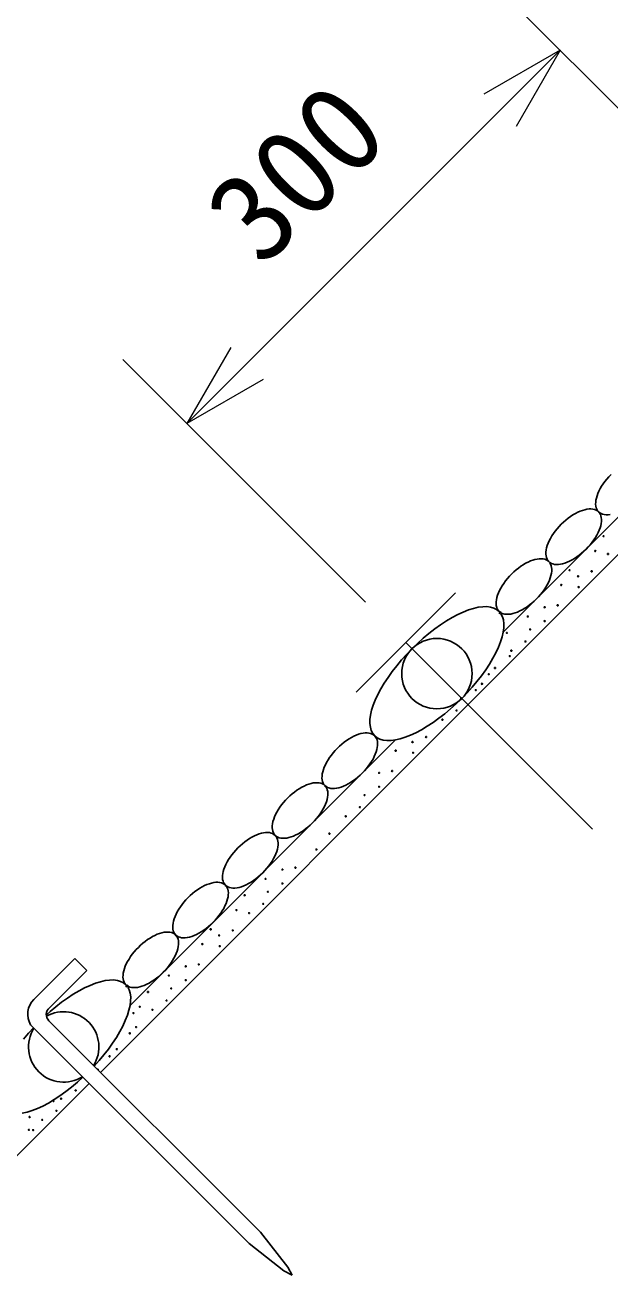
# Model space of a CAD drawing. Units: millimetres, scale not verified. Extents: x 200 to 8204, y 200 to 5825.
# Drawn here: x 2456 to 2788, y 3103 to 3815 of the extents above; entities that cross this region are included whole.
import ezdxf
from ezdxf.enums import TextEntityAlignment as Align

# ---------------------------------------------------------------- set-up
doc = ezdxf.new("R2010")
doc.units = ezdxf.units.MM
doc.header["$LTSCALE"] = 20
doc.layers.add('C-STR', color=7, linetype='Continuous', lineweight=25)
doc.layers.add('C-STR-DIM', color=1, linetype='Continuous', lineweight=13)
doc.styles.add('ＭＳ ゴシック', font='')
doc.styles.get('ＭＳ ゴシック').set_extended_font_data('MS Gothic')

msp = doc.modelspace()

# ---------------------------------------------------------------- linework, layer by layer
at = {"layer": 'C-STR'}
for p, q in [((2727.75, 3469.85), (2873.91, 3616.01)), ((2707.74, 3428.63), (2884.51, 3605.4)), ((2700.66, 3492.27), (2644.1, 3435.7)), ((2726.51, 3481.66), (2725.41, 3480.29)), ((2778.45, 3357.92), (2672.38, 3463.98)), ((2498.83, 3219.72), (2736.33, 3457.22)), ((2515.62, 3257.72), (2666.51, 3408.61)), ((2655.26, 3410.95), (2654.7, 3410.28)), ((2626.98, 3382.67), (2626.42, 3381.99)), ((2598.7, 3354.38), (2598.13, 3353.71)), ((2570.41, 3326.1), (2569.85, 3325.43)), ((2542.13, 3297.81), (2541.56, 3297.14)), ((2460.92, 3261.17), (2484.21, 3284.47)), ((2491.01, 3277.68), (2484.21, 3284.47)), ((2491.01, 3277.68), (2469.76, 3256.41)), ((2514.38, 3269.53), (2513.28, 3268.16)), ((2459.06, 3246.74), (2583.34, 3122.53)), ((2469.46, 3249.07), (2589.71, 3128.89)), ((2498.83, 3219.72), (2526.22, 3247.11)), ((2460.25, 3181.14), (2492.46, 3213.36)), ((2035.98, 2756.88), (2460.25, 3181.14)), ((2605.27, 3109.1), (2589.71, 3128.89)), ((2603.15, 3106.98), (2583.34, 3122.53)), ((2607.75, 3104.5), (2605.27, 3109.1)), ((2603.15, 3106.98), (2607.75, 3104.5))]:
    msp.add_line(p, q, dxfattribs=at)
for points in [[(2789.05, 3559.44), (2787.85, 3558.18), (2786.7, 3556.88), (2785.63, 3555.54), (2784.64, 3554.18), (2783.74, 3552.8), (2782.93, 3551.42), (2782.22, 3550.05), (2781.62, 3548.7), (2781.12, 3547.37), (2780.74, 3546.08), (2780.48, 3544.84), (2780.34, 3543.66), (2780.32, 3542.54), (2780.42, 3541.5), (2780.63, 3540.54), (2780.97, 3539.67), (2781.42, 3538.9), (2781.98, 3538.23), (2782.65, 3537.67), (2783.42, 3537.22), (2784.29, 3536.88), (2785.25, 3536.66), (2786.29, 3536.57), (2787.41, 3536.59), (2788.59, 3536.73)], [(2781.98, 3538.23), (2781.31, 3538.79), (2780.54, 3539.24), (2779.67, 3539.58), (2778.71, 3539.79), (2777.67, 3539.89), (2776.55, 3539.87), (2775.37, 3539.73), (2774.13, 3539.47), (2772.84, 3539.09), (2771.51, 3538.59), (2770.16, 3537.99), (2768.79, 3537.28), (2767.41, 3536.47), (2766.03, 3535.57), (2764.67, 3534.58), (2763.33, 3533.51), (2762.03, 3532.36), (2760.77, 3531.16), (2759.56, 3529.9), (2758.42, 3528.59), (2757.35, 3527.26), (2756.36, 3525.89), (2755.45, 3524.52), (2754.64, 3523.14), (2753.94, 3521.77), (2753.33, 3520.41), (2752.84, 3519.09), (2752.46, 3517.8), (2752.2, 3516.56), (2752.06, 3515.37), (2752.03, 3514.26), (2752.13, 3513.22), (2752.35, 3512.26), (2752.68, 3511.39), (2753.13, 3510.61), (2753.7, 3509.94), (2754.37, 3509.38), (2755.14, 3508.93), (2756.01, 3508.6), (2756.97, 3508.38), (2758.01, 3508.28), (2759.13, 3508.3), (2760.31, 3508.45), (2761.55, 3508.71), (2762.84, 3509.09), (2764.17, 3509.58), (2765.52, 3510.18), (2766.89, 3510.89), (2768.27, 3511.7), (2769.65, 3512.6), (2771.01, 3513.6), (2772.35, 3514.67), (2773.65, 3515.81), (2774.91, 3517.02), (2776.12, 3518.27), (2777.26, 3519.58), (2778.33, 3520.92), (2779.32, 3522.28), (2780.22, 3523.65), (2781.03, 3525.03), (2781.74, 3526.41), (2782.35, 3527.76), (2782.84, 3529.09), (2783.22, 3530.37), (2783.48, 3531.62), (2783.62, 3532.8), (2783.64, 3533.92), (2783.55, 3534.96), (2783.33, 3535.92), (2782.99, 3536.79), (2782.54, 3537.56)], [(2753.7, 3509.94), (2753.03, 3510.51), (2752.25, 3510.96), (2751.39, 3511.29), (2750.43, 3511.51), (2749.38, 3511.61), (2748.27, 3511.59), (2747.08, 3511.44), (2745.84, 3511.18), (2744.55, 3510.8), (2743.23, 3510.31), (2741.87, 3509.71), (2740.5, 3509), (2739.12, 3508.19), (2737.75, 3507.28), (2736.39, 3506.29), (2735.05, 3505.22), (2733.74, 3504.08), (2732.48, 3502.87), (2731.28, 3501.61), (2730.14, 3500.31), (2729.06, 3498.97), (2728.07, 3497.61), (2727.17, 3496.23), (2726.36, 3494.85), (2725.65, 3493.48), (2725.05, 3492.13), (2724.55, 3490.8), (2724.18, 3489.51), (2723.91, 3488.27), (2723.77, 3487.09), (2723.75, 3485.97), (2723.85, 3484.93), (2724.06, 3483.97), (2724.4, 3483.1), (2724.85, 3482.33), (2725.41, 3481.66), (2726.08, 3481.1), (2726.86, 3480.65), (2727.72, 3480.31), (2728.68, 3480.09), (2729.73, 3480), (2730.84, 3480.02), (2732.03, 3480.16), (2733.27, 3480.42), (2734.55, 3480.8), (2735.88, 3481.3), (2737.24, 3481.9), (2738.61, 3482.61), (2739.99, 3483.42), (2741.36, 3484.32), (2742.72, 3485.31), (2744.06, 3486.38), (2745.37, 3487.53), (2746.63, 3488.73), (2747.83, 3489.99), (2748.97, 3491.29), (2750.05, 3492.63), (2751.04, 3493.99), (2751.94, 3495.37), (2752.75, 3496.75), (2753.46, 3498.12), (2754.06, 3499.48), (2754.55, 3500.8), (2754.93, 3502.09), (2755.2, 3503.33), (2755.34, 3504.51), (2755.36, 3505.63), (2755.26, 3506.67), (2755.05, 3507.63), (2754.71, 3508.5), (2754.26, 3509.27)], [(2725.41, 3481.66), (2724.05, 3482.76), (2722.42, 3483.58), (2720.55, 3484.12), (2718.44, 3484.36), (2716.12, 3484.32), (2713.6, 3483.99), (2710.91, 3483.38), (2708.05, 3482.48), (2705.06, 3481.3), (2701.95, 3479.86), (2698.75, 3478.17), (2695.49, 3476.23), (2692.18, 3474.06), (2688.86, 3471.69), (2685.55, 3469.12), (2682.27, 3466.37), (2679.05, 3463.47), (2675.92, 3460.45), (2672.89, 3457.31), (2669.99, 3454.09), (2667.25, 3450.81), (2664.68, 3447.5), (2662.3, 3444.18), (2660.13, 3440.87), (2658.19, 3437.61), (2656.5, 3434.41), (2655.06, 3431.3), (2653.88, 3428.31), (2652.98, 3425.45), (2652.37, 3422.76), (2652.04, 3420.24), (2652, 3417.92), (2652.25, 3415.81), (2652.78, 3413.94), (2653.6, 3412.32), (2654.7, 3410.95), (2656.07, 3409.85), (2657.69, 3409.03), (2659.57, 3408.49), (2661.67, 3408.24), (2663.99, 3408.29), (2666.51, 3408.61), (2669.21, 3409.23), (2672.06, 3410.13), (2675.06, 3411.3), (2678.16, 3412.75), (2681.36, 3414.44), (2684.63, 3416.38), (2687.93, 3418.55), (2691.25, 3420.92), (2694.57, 3423.49), (2697.85, 3426.24), (2701.06, 3429.13), (2704.2, 3432.16), (2707.23, 3435.3), (2710.12, 3438.52), (2712.87, 3441.8), (2715.44, 3445.11), (2717.82, 3448.43), (2719.98, 3451.73), (2721.92, 3455), (2723.62, 3458.2), (2725.06, 3461.3), (2726.23, 3464.3), (2727.13, 3467.15), (2727.75, 3469.85), (2728.08, 3472.37), (2728.12, 3474.69), (2727.87, 3476.8), (2727.33, 3478.67), (2726.51, 3480.29)], [(2654.7, 3410.95), (2654.03, 3411.51), (2653.26, 3411.96), (2652.39, 3412.3), (2651.43, 3412.51), (2650.39, 3412.61), (2649.27, 3412.59), (2648.09, 3412.45), (2646.85, 3412.19), (2645.56, 3411.81), (2644.23, 3411.31), (2642.88, 3410.71), (2641.51, 3410), (2640.13, 3409.19), (2638.75, 3408.29), (2637.39, 3407.3), (2636.05, 3406.23), (2634.75, 3405.08), (2633.49, 3403.88), (2632.28, 3402.62), (2631.14, 3401.32), (2630.07, 3399.98), (2629.08, 3398.61), (2628.17, 3397.24), (2627.37, 3395.86), (2626.66, 3394.49), (2626.05, 3393.13), (2625.56, 3391.81), (2625.18, 3390.52), (2624.92, 3389.28), (2624.78, 3388.1), (2624.75, 3386.98), (2624.85, 3385.94), (2625.07, 3384.98), (2625.4, 3384.11), (2625.86, 3383.34), (2626.42, 3382.67), (2627.09, 3382.1), (2627.86, 3381.65), (2628.73, 3381.32), (2629.69, 3381.1), (2630.73, 3381), (2631.85, 3381.02), (2633.03, 3381.17), (2634.27, 3381.43), (2635.56, 3381.81), (2636.89, 3382.3), (2638.24, 3382.9), (2639.61, 3383.61), (2640.99, 3384.42), (2642.37, 3385.33), (2643.73, 3386.32), (2645.07, 3387.39), (2646.37, 3388.53), (2647.63, 3389.74), (2648.84, 3391), (2649.98, 3392.3), (2651.05, 3393.64), (2652.04, 3395), (2652.95, 3396.38), (2653.75, 3397.75), (2654.46, 3399.13), (2655.07, 3400.48), (2655.56, 3401.81), (2655.94, 3403.1), (2656.2, 3404.34), (2656.34, 3405.52), (2656.37, 3406.64), (2656.27, 3407.68), (2656.05, 3408.64), (2655.72, 3409.51), (2655.26, 3410.28)], [(2626.42, 3382.67), (2625.75, 3383.23), (2624.98, 3383.68), (2624.11, 3384.01), (2623.15, 3384.23), (2622.1, 3384.33), (2620.99, 3384.31), (2619.8, 3384.16), (2618.56, 3383.9), (2617.28, 3383.52), (2615.95, 3383.03), (2614.59, 3382.43), (2613.22, 3381.72), (2611.84, 3380.91), (2610.47, 3380), (2609.11, 3379.01), (2607.77, 3377.94), (2606.46, 3376.8), (2605.2, 3375.59), (2604, 3374.33), (2602.86, 3373.03), (2601.79, 3371.69), (2600.79, 3370.33), (2599.89, 3368.95), (2599.08, 3367.58), (2598.37, 3366.2), (2597.77, 3364.85), (2597.28, 3363.52), (2596.9, 3362.23), (2596.64, 3360.99), (2596.49, 3359.81), (2596.47, 3358.69), (2596.57, 3357.65), (2596.79, 3356.69), (2597.12, 3355.82), (2597.57, 3355.05), (2598.13, 3354.38), (2598.8, 3353.82), (2599.58, 3353.37), (2600.45, 3353.03), (2601.4, 3352.82), (2602.45, 3352.72), (2603.56, 3352.74), (2604.75, 3352.88), (2605.99, 3353.14), (2607.28, 3353.52), (2608.6, 3354.02), (2609.96, 3354.62), (2611.33, 3355.33), (2612.71, 3356.14), (2614.08, 3357.04), (2615.45, 3358.03), (2616.78, 3359.1), (2618.09, 3360.25), (2619.35, 3361.45), (2620.55, 3362.71), (2621.7, 3364.02), (2622.77, 3365.35), (2623.76, 3366.72), (2624.66, 3368.09), (2625.47, 3369.47), (2626.18, 3370.84), (2626.78, 3372.2), (2627.28, 3373.52), (2627.65, 3374.81), (2627.92, 3376.05), (2628.06, 3377.23), (2628.08, 3378.35), (2627.98, 3379.39), (2627.77, 3380.35), (2627.43, 3381.22), (2626.98, 3381.99)], [(2598.13, 3354.38), (2597.46, 3354.94), (2596.69, 3355.39), (2595.82, 3355.73), (2594.86, 3355.95), (2593.82, 3356.04), (2592.7, 3356.02), (2591.52, 3355.88), (2590.28, 3355.62), (2588.99, 3355.24), (2587.67, 3354.75), (2586.31, 3354.14), (2584.94, 3353.43), (2583.56, 3352.62), (2582.18, 3351.72), (2580.82, 3350.73), (2579.48, 3349.66), (2578.18, 3348.52), (2576.92, 3347.31), (2575.71, 3346.05), (2574.57, 3344.75), (2573.5, 3343.41), (2572.51, 3342.05), (2571.61, 3340.67), (2570.8, 3339.29), (2570.09, 3337.92), (2569.48, 3336.57), (2568.99, 3335.24), (2568.61, 3333.95), (2568.35, 3332.71), (2568.21, 3331.53), (2568.19, 3330.41), (2568.28, 3329.37), (2568.5, 3328.41), (2568.84, 3327.54), (2569.29, 3326.77), (2569.85, 3326.1), (2570.52, 3325.53), (2571.29, 3325.08), (2572.16, 3324.75), (2573.12, 3324.53), (2574.16, 3324.43), (2575.28, 3324.46), (2576.46, 3324.6), (2577.7, 3324.86), (2578.99, 3325.24), (2580.32, 3325.73), (2581.67, 3326.33), (2583.04, 3327.04), (2584.42, 3327.85), (2585.8, 3328.76), (2587.16, 3329.75), (2588.5, 3330.82), (2589.8, 3331.96), (2591.06, 3333.17), (2592.27, 3334.43), (2593.41, 3335.73), (2594.48, 3337.07), (2595.47, 3338.43), (2596.38, 3339.81), (2597.19, 3341.19), (2597.9, 3342.56), (2598.5, 3343.91), (2598.99, 3345.24), (2599.37, 3346.53), (2599.63, 3347.77), (2599.77, 3348.95), (2599.8, 3350.07), (2599.7, 3351.11), (2599.48, 3352.07), (2599.15, 3352.94), (2598.7, 3353.71)], [(2569.85, 3326.1), (2569.18, 3326.66), (2568.41, 3327.11), (2567.54, 3327.44), (2566.58, 3327.66), (2565.54, 3327.76), (2564.42, 3327.74), (2563.24, 3327.59), (2562, 3327.33), (2560.71, 3326.95), (2559.38, 3326.46), (2558.03, 3325.86), (2556.65, 3325.15), (2555.28, 3324.34), (2553.9, 3323.44), (2552.54, 3322.44), (2551.2, 3321.37), (2549.9, 3320.23), (2548.64, 3319.03), (2547.43, 3317.77), (2546.29, 3316.46), (2545.22, 3315.12), (2544.23, 3313.76), (2543.32, 3312.39), (2542.51, 3311.01), (2541.8, 3309.64), (2541.2, 3308.28), (2540.71, 3306.95), (2540.33, 3305.67), (2540.07, 3304.43), (2539.92, 3303.24), (2539.9, 3302.13), (2540, 3301.08), (2540.22, 3300.12), (2540.55, 3299.25), (2541, 3298.48), (2541.56, 3297.81), (2542.24, 3297.25), (2543.01, 3296.8), (2543.88, 3296.46), (2544.84, 3296.25), (2545.88, 3296.15), (2547, 3296.17), (2548.18, 3296.31), (2549.42, 3296.58), (2550.71, 3296.95), (2552.03, 3297.45), (2553.39, 3298.05), (2554.76, 3298.76), (2556.14, 3299.57), (2557.51, 3300.47), (2558.88, 3301.46), (2560.22, 3302.53), (2561.52, 3303.68), (2562.78, 3304.88), (2563.98, 3306.14), (2565.13, 3307.45), (2566.2, 3308.78), (2567.19, 3310.15), (2568.09, 3311.52), (2568.9, 3312.9), (2569.61, 3314.27), (2570.21, 3315.63), (2570.71, 3316.95), (2571.09, 3318.24), (2571.35, 3319.48), (2571.49, 3320.67), (2571.51, 3321.78), (2571.41, 3322.83), (2571.2, 3323.78), (2570.86, 3324.65), (2570.41, 3325.43)], [(2541.56, 3297.81), (2540.89, 3298.37), (2540.12, 3298.83), (2539.25, 3299.16), (2538.29, 3299.38), (2537.25, 3299.48), (2536.13, 3299.45), (2534.95, 3299.31), (2533.71, 3299.05), (2532.42, 3298.67), (2531.1, 3298.18), (2529.74, 3297.57), (2528.37, 3296.86), (2526.99, 3296.06), (2525.62, 3295.15), (2524.25, 3294.16), (2522.91, 3293.09), (2521.61, 3291.95), (2520.35, 3290.74), (2519.15, 3289.48), (2518, 3288.18), (2516.93, 3286.84), (2515.94, 3285.48), (2515.04, 3284.1), (2514.23, 3282.72), (2513.52, 3281.35), (2512.92, 3280), (2512.42, 3278.67), (2512.04, 3277.38), (2511.78, 3276.14), (2511.64, 3274.96), (2511.62, 3273.84), (2511.72, 3272.8), (2511.93, 3271.84), (2512.27, 3270.97), (2512.72, 3270.2), (2513.28, 3269.53), (2513.95, 3268.97), (2514.72, 3268.51), (2515.59, 3268.18), (2516.55, 3267.96), (2517.59, 3267.86), (2518.71, 3267.89), (2519.89, 3268.03), (2521.13, 3268.29), (2522.42, 3268.67), (2523.75, 3269.16), (2525.1, 3269.77), (2526.48, 3270.48), (2527.85, 3271.28), (2529.23, 3272.19), (2530.59, 3273.18), (2531.93, 3274.25), (2533.23, 3275.39), (2534.49, 3276.6), (2535.7, 3277.86), (2536.84, 3279.16), (2537.91, 3280.5), (2538.9, 3281.86), (2539.81, 3283.24), (2540.62, 3284.62), (2541.33, 3285.99), (2541.93, 3287.34), (2542.42, 3288.67), (2542.8, 3289.96), (2543.06, 3291.2), (2543.21, 3292.38), (2543.23, 3293.5), (2543.13, 3294.54), (2542.91, 3295.5), (2542.58, 3296.37), (2542.13, 3297.14)], [(2513.28, 3269.53), (2511.91, 3270.63), (2510.29, 3271.45), (2508.42, 3271.98), (2506.31, 3272.23), (2503.99, 3272.19), (2501.47, 3271.86), (2498.78, 3271.25), (2495.92, 3270.35), (2492.93, 3269.17), (2489.82, 3267.73), (2486.62, 3266.04), (2483.36, 3264.1), (2480.05, 3261.93), (2476.73, 3259.55), (2473.42, 3256.98), (2470.14, 3254.24), (2468.01, 3252.32)], [(2495.23, 3223.32), (2497.99, 3226.38), (2500.74, 3229.66), (2503.31, 3232.98), (2505.68, 3236.3), (2507.85, 3239.6), (2509.79, 3242.87), (2511.48, 3246.07), (2512.93, 3249.17), (2514.1, 3252.17), (2515, 3255.02), (2515.62, 3257.72), (2515.94, 3260.24), (2515.99, 3262.56), (2515.74, 3264.66), (2515.2, 3266.54), (2514.38, 3268.16)], [(2460.69, 3245.11), (2457.86, 3241.96), (2455.11, 3238.68)], [(2454.38, 3196.48), (2457.08, 3197.1), (2459.93, 3198), (2462.93, 3199.17), (2466.03, 3200.61), (2469.23, 3202.31), (2472.5, 3204.25), (2475.8, 3206.41), (2479.12, 3208.79), (2482.43, 3211.36), (2485.71, 3214.11), (2488.87, 3216.95)]]:
    msp.add_lwpolyline(points, dxfattribs=at)
for centre in [(2784.84, 3524.38), (2780.11, 3515.98), (2787.33, 3514.3), (2765.51, 3505.06), (2770.33, 3501.59), (2778.04, 3504.45), (2760.79, 3496.66), (2770.67, 3495.47), (2741.77, 3478.75), (2751.34, 3484.03), (2758.72, 3485.12), (2743.08, 3471.44), (2751.35, 3476.14), (2729.89, 3469.43), (2740.45, 3464.54), (2732.38, 3459.35), (2731.49, 3456.28), (2719.53, 3445.94), (2723.09, 3449.5), (2712.16, 3436.96), (2715.73, 3440.52), (2703.9, 3432.25), (2701.26, 3425.35), (2693.19, 3420.16), (2676.2, 3407.46), (2683.91, 3410.31), (2666.65, 3402.52), (2676.54, 3401.33), (2657.2, 3389.89), (2664.58, 3390.99), (2657.21, 3382.01), (2648.95, 3377.3), (2638.24, 3365.21), (2646.32, 3370.4), (2628.96, 3355.36), (2621.59, 3346.38), (2592.69, 3329.66), (2602.26, 3334.94), (2609.63, 3336.04), (2594, 3322.36), (2602.26, 3327.06), (2580.8, 3320.35), (2591.37, 3315.45), (2576.08, 3311.95), (2583.29, 3310.26), (2561.48, 3301.02), (2566.3, 3297.56), (2574.01, 3300.41), (2556.75, 3292.62), (2566.64, 3291.43), (2547.31, 3279.99), (2554.68, 3281.09), (2537.74, 3274.71), (2525.85, 3265.4), (2539.05, 3267.41), (2547.31, 3272.11), (2536.42, 3260.51), (2517.57, 3253.43), (2521.13, 3257), (2528.34, 3255.31), (2519.06, 3245.46), (2515.49, 3241.9), (2508.13, 3232.92), (2504.02, 3228.82), (2484.7, 3209.49), (2472.16, 3203.42), (2476.43, 3204.79), (2458.52, 3194.38), (2473.8, 3197.89), (2458.12, 3187.09), (2460.54, 3186.95), (2465.73, 3192.7)]:
    msp.add_circle(centre, 0.3, dxfattribs=at)
at = {"layer": 'C-STR', "color": 3}
msp.add_circle((2690.06, 3446.3), 20, dxfattribs=at)
at = {"layer": 'C-STR'}
for centre, radius, start, end in [((2469.6, 3252.71), 12.12, 135.76262, 209.53793), ((2473, 3252.6), 5, 130.3409, 225.01704), ((2477.93, 3234.17), 20, 328.17538, 119.42163), ((2477.93, 3234.17), 20, 147.86456, 302.16953), ((2497.23, 3221.32), 0.3, 315.01704, 135.01704)]:
    msp.add_arc(centre, radius, start, end, dxfattribs=at)
at = {"layer": 'C-STR-DIM'}
for p, q in [((2861.59, 3699.04), (2723.7, 3836.92)), ((2760.14, 3800.49), (2548.01, 3588.36)), ((2760.14, 3800.49), (2716.84, 3775.49)), ((2760.14, 3800.49), (2735.14, 3757.19)), ((2573.01, 3631.66), (2548.01, 3588.36)), ((2649.46, 3486.91), (2511.57, 3624.79)), ((2591.31, 3613.36), (2548.01, 3588.36))]:
    msp.add_line(p, q, dxfattribs=at)

# ---------------------------------------------------------------- texts
at = {"layer": 'C-STR-DIM', "color": 7, "style": 'ＭＳ ゴシック'}
msp.add_text('300', height=51.32, rotation=45, dxfattribs=at).set_placement((2601.64, 3665.23), align=Align.BOTTOM_LEFT)

doc.saveas('drawing.dxf')
